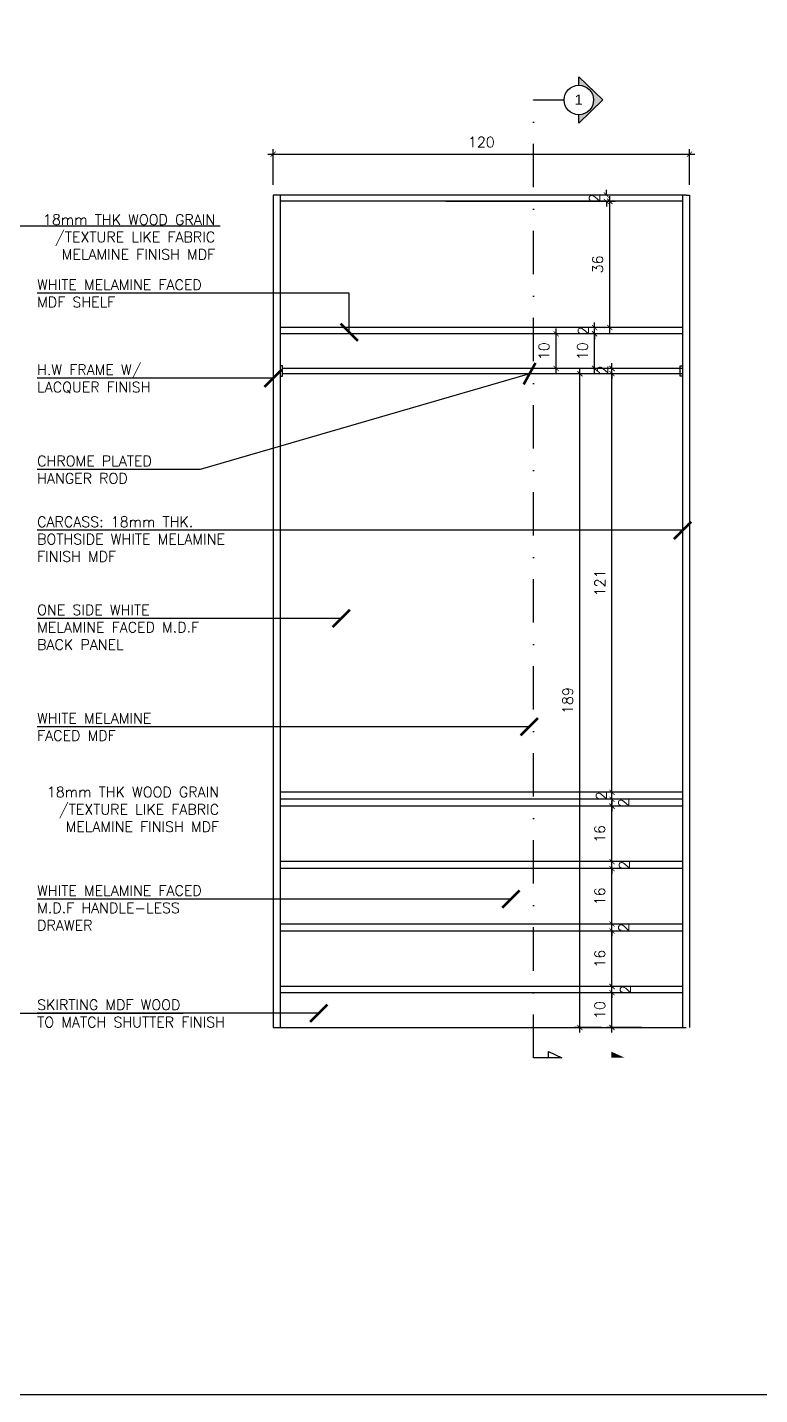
# Model space of a CAD drawing. Header units: centimetres. Extents: x -1287 to 4833, y -4090 to 0.
# Drawn here: x 3398.2 to 3609.3, y -2400 to -2005.8 of the extents above; entities that cross this region are included whole.
import ezdxf
from ezdxf.enums import TextEntityAlignment as Align

# ---------------------------------------------------------------- set-up
doc = ezdxf.new("R2010")
doc.units = ezdxf.units.CM
doc.header["$LTSCALE"] = 100
doc.header["$MEASUREMENT"] = 0
doc.linetypes.add('DASHDOT', pattern=[1, 0.5, -0.25, 0, -0.25])
for name, color, linetype in [('CABINET', 4, 'Continuous'), ('DIM IN', 1, 'Continuous'), ('ID_TitleBlock-Text', 3, 'Continuous'), ('SECTION LINE', 6, 'DASHDOT'), ('TEXT', 3, 'Continuous'), ('WALL SECTION Y-Y FOR XREF$0$TEXT', 3, 'Continuous'), ('WALL-03', 2, 'Continuous')]:
    doc.layers.add(name, color=color, linetype=linetype)
doc.styles.add('ART', font='arial.ttf')
doc.styles.add('ROMANS', font='romans')
doc.styles.add('WALL SECTION Y-Y FOR XREF$0$ART', font='arial.ttf')
doc.styles.add('WALL SECTION Y-Y FOR XREF$0$PL18', font='romans.shx', dxfattribs={"height": 18})
doc.dimstyles.new('AS-17-100', dxfattribs={"dimtxt": 10, "dimasz": 5, "dimexe": 10, "dimexo": 10, "dimgap": 6, "dimtad": 1, "dimtoh": 1, "dimdec": 0, "dimdsep": 46, "dimtxsty": 'ROMANS', "dimblk1": 'ARCHTICK', "dimblk2": 'ARCHTICK', "dimsah": 1, "dimcen": 25, "dimdle": 10, "dimclrd": 1, "dimclre": 1, "dimclrt": 2, "dimadec": 0, "dimazin": 0, "dimtfac": 1, "dimtdec": 0, "dimtofl": 0, "dimtmove": 2, "dimatfit": 3, "dimldrblk": 'ARCHTICK', "dimfxl": 1, "dimtolj": 1, "dimtzin": 0, "dimarcsym": 0})
doc.dimstyles.new('WALL SECTION Y-Y FOR XREF$0$18-MH-100', dxfattribs={"dimtxt": 18, "dimasz": 12, "dimexe": 15, "dimexo": 15, "dimgap": 6, "dimtad": 1, "dimtoh": 1, "dimdec": 0, "dimzin": 0, "dimdsep": 46, "dimtxsty": 'WALL SECTION Y-Y FOR XREF$0$PL18', "dimblk1": 'WALL SECTION Y-Y FOR XREF$0$_ARCHTICK', "dimblk2": 'WALL SECTION Y-Y FOR XREF$0$_ARCHTICK', "dimsah": 1, "dimcen": 25, "dimdle": 15, "dimclrd": 1, "dimclre": 1, "dimclrt": 2, "dimadec": 0, "dimazin": 0, "dimtfac": 1, "dimtdec": 0, "dimtmove": 2, "dimatfit": 3, "dimldrblk": 'WALL SECTION Y-Y FOR XREF$0$_ARCHTICK', "dimfxl": 1, "dimtolj": 1, "dimtzin": 0, "dimarcsym": 0})

# ---------------------------------------------------------------- blocks, each defined once
blk = doc.blocks.new('_ARCHTICK')
at = {"color": 0, "linetype": 'ByBlock', "const_width": 0.15}
blk.add_lwpolyline([(-0.5, -0.5), (0.5, 0.5)], dxfattribs=at)
blk = doc.blocks.new('*D45')
at = {"layer": 'Defpoints', "color": 0, "transparency": 16777216}
for p in [(3566.74536484027, -2284.119838485592), (3578.245364840259, -2284.119838485592), (3578.245364840259, -2294.119838485592)]:
    blk.add_point(p, dxfattribs=at)
at = {"layer": 'DIM IN', "color": 1, "lineweight": -2, "transparency": 16777216}
for p, q in [((3566.74536484027, -2295.619838485592), (3566.74536484027, -2282.619838485592)), ((3575.245364840259, -2284.119838485592), (3565.24536484027, -2284.119838485592)), ((3575.245364840259, -2294.119838485592), (3565.24536484027, -2294.119838485592))]:
    blk.add_line(p, q, dxfattribs=at)
at = {"layer": 'DIM IN', "color": 1, "lineweight": -2, "transparency": 16777216, "xscale": 1.5, "yscale": 1.5, "zscale": 1.5}
for p, rotation in [((3566.74536484027, -2284.119838485592), 90), ((3566.74536484027, -2294.119838485592), 270)]:
    blk.add_blockref('_ARCHTICK', p, dxfattribs=dict(at, rotation=rotation))
at = {"layer": 'DIM IN', "color": 2, "transparency": 16777216, "insert": (3563.245364840268, -2289.119838485592), "char_height": 3, "attachment_point": 5, "rotation": 90, "style": 'ROMANS'}
blk.add_mtext('\\A1;10', dxfattribs=at)
blk = doc.blocks.new('*D46')
at = {"layer": 'Defpoints', "color": 0, "transparency": 16777216}
for p in [(3566.74536484027, -2266.319838485592), (3578.245364840259, -2266.319838485592), (3578.245364840259, -2282.319838485592)]:
    blk.add_point(p, dxfattribs=at)
at = {"layer": 'DIM IN', "color": 1, "lineweight": -2, "transparency": 16777216}
for p, q in [((3575.245364840259, -2266.319838485592), (3565.24536484027, -2266.319838485592)), ((3566.74536484027, -2283.819838485592), (3566.74536484027, -2264.819838485592)), ((3575.245364840259, -2282.319838485592), (3565.24536484027, -2282.319838485592))]:
    blk.add_line(p, q, dxfattribs=at)
at = {"layer": 'DIM IN', "color": 1, "lineweight": -2, "transparency": 16777216, "xscale": 1.5, "yscale": 1.5, "zscale": 1.5}
for p, rotation in [((3566.74536484027, -2266.319838485592), 90), ((3566.74536484027, -2282.319838485592), 270)]:
    blk.add_blockref('_ARCHTICK', p, dxfattribs=dict(at, rotation=rotation))
at = {"layer": 'DIM IN', "color": 2, "transparency": 16777216, "insert": (3563.245364840268, -2274.319838485593), "char_height": 3, "attachment_point": 5, "rotation": 90, "style": 'ROMANS'}
blk.add_mtext('\\A1;16', dxfattribs=at)
blk = doc.blocks.new('*D47')
at = {"layer": 'Defpoints', "color": 0, "transparency": 16777216}
for p in [(3566.74536484027, -2264.319838485592), (3578.245364840259, -2264.319838485592), (3578.245364840259, -2266.319838485592)]:
    blk.add_point(p, dxfattribs=at)
at = {"layer": 'DIM IN', "color": 1, "lineweight": -2, "transparency": 16777216}
for p, q in [((3566.74536484027, -2264.319838485592), (3566.74536484027, -2262.819838485592)), ((3575.245364840259, -2264.319838485592), (3565.24536484027, -2264.319838485592)), ((3575.245364840259, -2266.319838485592), (3565.24536484027, -2266.319838485592)), ((3566.74536484027, -2266.319838485592), (3566.74536484027, -2267.819838485592))]:
    blk.add_line(p, q, dxfattribs=at)
at = {"layer": 'DIM IN', "color": 1, "lineweight": -2, "transparency": 16777216, "xscale": 1.5, "yscale": 1.5, "zscale": 1.5}
for p, rotation in [((3566.74536484027, -2264.319838485592), 270), ((3566.74536484027, -2266.319838485592), 90)]:
    blk.add_blockref('_ARCHTICK', p, dxfattribs=dict(at, rotation=rotation))
at = {"layer": 'DIM IN', "color": 2, "transparency": 16777216, "insert": (3570.142787075441, -2265.319838485591), "char_height": 3, "attachment_point": 5, "rotation": 90, "style": 'ROMANS'}
blk.add_mtext('\\A1;2', dxfattribs=at)
blk = doc.blocks.new('*D48')
at = {"layer": 'Defpoints', "color": 0, "transparency": 16777216}
for p in [(3566.74536484027, -2248.319838485592), (3578.245364840259, -2248.319838485592), (3578.245364840259, -2264.319838485592)]:
    blk.add_point(p, dxfattribs=at)
at = {"layer": 'DIM IN', "color": 1, "lineweight": -2, "transparency": 16777216}
for p, q in [((3566.74536484027, -2265.819838485592), (3566.74536484027, -2246.819838485592)), ((3575.245364840259, -2248.319838485592), (3565.24536484027, -2248.319838485592)), ((3575.245364840259, -2264.319838485592), (3565.24536484027, -2264.319838485592))]:
    blk.add_line(p, q, dxfattribs=at)
at = {"layer": 'DIM IN', "color": 1, "lineweight": -2, "transparency": 16777216, "xscale": 1.5, "yscale": 1.5, "zscale": 1.5}
for p, rotation in [((3566.74536484027, -2248.319838485592), 90), ((3566.74536484027, -2264.319838485592), 270)]:
    blk.add_blockref('_ARCHTICK', p, dxfattribs=dict(at, rotation=rotation))
at = {"layer": 'DIM IN', "color": 2, "transparency": 16777216, "insert": (3563.245364840268, -2256.319838485593), "char_height": 3, "attachment_point": 5, "rotation": 90, "style": 'ROMANS'}
blk.add_mtext('\\A1;16', dxfattribs=at)
blk = doc.blocks.new('*D11')
at = {"layer": 'Defpoints', "color": 0, "transparency": 16777216}
for p in [(3566.74536484027, -2246.319838485592), (3578.245364840259, -2246.319838485592), (3578.245364840259, -2248.319838485592)]:
    blk.add_point(p, dxfattribs=at)
at = {"layer": 'DIM IN', "color": 1, "lineweight": -2, "transparency": 16777216}
for p, q in [((3575.245364840259, -2246.319838485592), (3565.24536484027, -2246.319838485592)), ((3566.74536484027, -2246.319838485592), (3566.74536484027, -2244.819838485592)), ((3575.245364840259, -2248.319838485592), (3565.24536484027, -2248.319838485592)), ((3566.74536484027, -2248.319838485592), (3566.74536484027, -2249.819838485592))]:
    blk.add_line(p, q, dxfattribs=at)
at = {"layer": 'DIM IN', "color": 1, "lineweight": -2, "transparency": 16777216, "xscale": 1.5, "yscale": 1.5, "zscale": 1.5}
for p, rotation in [((3566.74536484027, -2246.319838485592), 270), ((3566.74536484027, -2248.319838485592), 90)]:
    blk.add_blockref('_ARCHTICK', p, dxfattribs=dict(at, rotation=rotation))
at = {"layer": 'DIM IN', "color": 2, "transparency": 16777216, "insert": (3570.312885049105, -2247.319838485591), "char_height": 3, "attachment_point": 5, "rotation": 90, "style": 'ROMANS'}
blk.add_mtext('\\A1;2', dxfattribs=at)
blk = doc.blocks.new('*D12')
at = {"layer": 'Defpoints', "color": 0, "transparency": 16777216}
for p in [(3566.74536484027, -2230.319838485592), (3578.245364840259, -2230.319838485592), (3578.245364840259, -2246.319838485592)]:
    blk.add_point(p, dxfattribs=at)
at = {"layer": 'DIM IN', "color": 1, "lineweight": -2, "transparency": 16777216}
for p, q in [((3575.245364840259, -2230.319838485592), (3565.24536484027, -2230.319838485592)), ((3566.74536484027, -2247.819838485592), (3566.74536484027, -2228.819838485592)), ((3575.245364840259, -2246.319838485592), (3565.24536484027, -2246.319838485592))]:
    blk.add_line(p, q, dxfattribs=at)
at = {"layer": 'DIM IN', "color": 1, "lineweight": -2, "transparency": 16777216, "xscale": 1.5, "yscale": 1.5, "zscale": 1.5}
for p, rotation in [((3566.74536484027, -2230.319838485592), 90), ((3566.74536484027, -2246.319838485592), 270)]:
    blk.add_blockref('_ARCHTICK', p, dxfattribs=dict(at, rotation=rotation))
at = {"layer": 'DIM IN', "color": 2, "transparency": 16777216, "insert": (3563.245364840268, -2238.319838485593), "char_height": 3, "attachment_point": 5, "rotation": 90, "style": 'ROMANS'}
blk.add_mtext('\\A1;16', dxfattribs=at)
blk = doc.blocks.new('*D13')
at = {"layer": 'Defpoints', "color": 0, "transparency": 16777216}
for p in [(3566.74536484027, -2228.319838485592), (3578.245364840259, -2228.319838485592), (3578.245364840259, -2230.319838485592)]:
    blk.add_point(p, dxfattribs=at)
at = {"layer": 'DIM IN', "color": 1, "lineweight": -2, "transparency": 16777216}
for p, q in [((3566.74536484027, -2228.319838485592), (3566.74536484027, -2226.819838485592)), ((3575.245364840259, -2228.319838485592), (3565.24536484027, -2228.319838485592)), ((3575.245364840259, -2230.319838485592), (3565.24536484027, -2230.319838485592)), ((3566.74536484027, -2230.319838485592), (3566.74536484027, -2231.819838485592))]:
    blk.add_line(p, q, dxfattribs=at)
at = {"layer": 'DIM IN', "color": 1, "lineweight": -2, "transparency": 16777216, "xscale": 1.5, "yscale": 1.5, "zscale": 1.5}
for p, rotation in [((3566.74536484027, -2228.319838485592), 270), ((3566.74536484027, -2230.319838485592), 90)]:
    blk.add_blockref('_ARCHTICK', p, dxfattribs=dict(at, rotation=rotation))
at = {"layer": 'DIM IN', "color": 2, "transparency": 16777216, "insert": (3570.117441096947, -2229.319838485591), "char_height": 3, "attachment_point": 5, "rotation": 90, "style": 'ROMANS'}
blk.add_mtext('\\A1;2', dxfattribs=at)
blk = doc.blocks.new('*D14')
at = {"layer": 'Defpoints', "color": 0, "transparency": 16777216}
for p in [(3566.74536484027, -2226.319838485592), (3578.245364840259, -2226.319838485592), (3578.245364840259, -2228.319838485592)]:
    blk.add_point(p, dxfattribs=at)
at = {"layer": 'DIM IN', "color": 1, "lineweight": -2, "transparency": 16777216}
for p, q in [((3575.245364840259, -2226.319838485592), (3565.24536484027, -2226.319838485592)), ((3566.74536484027, -2226.319838485592), (3566.74536484027, -2224.819838485592)), ((3575.245364840259, -2228.319838485592), (3565.24536484027, -2228.319838485592)), ((3566.74536484027, -2228.319838485592), (3566.74536484027, -2229.819838485592))]:
    blk.add_line(p, q, dxfattribs=at)
at = {"layer": 'DIM IN', "color": 1, "lineweight": -2, "transparency": 16777216, "xscale": 1.5, "yscale": 1.5, "zscale": 1.5}
for p, rotation in [((3566.74536484027, -2226.319838485592), 270), ((3566.74536484027, -2228.319838485592), 90)]:
    blk.add_blockref('_ARCHTICK', p, dxfattribs=dict(at, rotation=rotation))
at = {"layer": 'DIM IN', "color": 2, "transparency": 16777216, "insert": (3563.656133826429, -2227.319838485591), "char_height": 3, "attachment_point": 5, "rotation": 90, "style": 'ROMANS'}
blk.add_mtext('\\A1;2', dxfattribs=at)
blk = doc.blocks.new('*D15')
at = {"layer": 'Defpoints', "color": 0, "transparency": 16777216}
for p in [(3566.74536484027, -2282.319838485592), (3578.245364840259, -2282.319838485592), (3578.245364840259, -2284.119838485592)]:
    blk.add_point(p, dxfattribs=at)
at = {"layer": 'DIM IN', "color": 1, "lineweight": -2, "transparency": 16777216}
for p, q in [((3575.245364840259, -2282.319838485592), (3565.24536484027, -2282.319838485592)), ((3566.74536484027, -2282.319838485592), (3566.74536484027, -2280.819838485592)), ((3575.245364840259, -2284.119838485592), (3565.24536484027, -2284.119838485592)), ((3566.74536484027, -2284.119838485592), (3566.74536484027, -2285.619838485592))]:
    blk.add_line(p, q, dxfattribs=at)
at = {"layer": 'DIM IN', "color": 1, "lineweight": -2, "transparency": 16777216, "xscale": 1.5, "yscale": 1.5, "zscale": 1.5}
for p, rotation in [((3566.74536484027, -2282.319838485592), 270), ((3566.74536484027, -2284.119838485592), 90)]:
    blk.add_blockref('_ARCHTICK', p, dxfattribs=dict(at, rotation=rotation))
at = {"layer": 'DIM IN', "color": 2, "transparency": 16777216, "insert": (3570.620340961146, -2283.219838485591), "char_height": 3, "attachment_point": 5, "rotation": 90, "style": 'ROMANS'}
blk.add_mtext('\\A1;2', dxfattribs=at)
blk = doc.blocks.new('*D16')
at = {"layer": 'Defpoints', "color": 0, "transparency": 16777216}
for p in [(3566.745364840259, -2105.619838485592), (3566.74536484027, -2105.619838485592), (3568.245364840259, -2226.319838485592)]:
    blk.add_point(p, dxfattribs=at)
at = {"layer": 'DIM IN', "color": 1, "lineweight": -2, "transparency": 16777216}
for p, q in [((3566.74536484027, -2227.819838485592), (3566.74536484027, -2104.119838485592)), ((3569.745364840259, -2105.619838485592), (3568.24536484027, -2105.619838485592))]:
    blk.add_line(p, q, dxfattribs=at)
at = {"layer": 'DIM IN', "color": 1, "lineweight": -2, "transparency": 16777216, "xscale": 1.5, "yscale": 1.5, "zscale": 1.5}
for p, rotation in [((3566.74536484027, -2105.619838485592), 90), ((3566.74536484027, -2226.319838485592), 270)]:
    blk.add_blockref('_ARCHTICK', p, dxfattribs=dict(at, rotation=rotation))
at = {"layer": 'DIM IN', "color": 2, "transparency": 16777216, "insert": (3563.245364840268, -2165.969838485593), "char_height": 3, "attachment_point": 5, "rotation": 90, "style": 'ROMANS'}
blk.add_mtext('\\A1;121', dxfattribs=at)
blk = doc.blocks.new('*D17')
at = {"layer": 'Defpoints', "color": 0, "transparency": 16777216}
for p in [(3566.74536484027, -2104.119838485593), (3581.143911526477, -2104.119838485593), (3566.745364840259, -2105.619838485592)]:
    blk.add_point(p, dxfattribs=at)
at = {"layer": 'DIM IN', "color": 1, "lineweight": -2, "transparency": 16777216}
for p, q in [((3578.143911526477, -2104.119838485593), (3565.24536484027, -2104.119838485593)), ((3566.74536484027, -2104.119838485593), (3566.74536484027, -2102.619838485593)), ((3566.74536484027, -2105.619838485592), (3566.74536484027, -2107.119838485592)), ((3569.745364840259, -2105.619838485592), (3568.24536484027, -2105.619838485592))]:
    blk.add_line(p, q, dxfattribs=at)
at = {"layer": 'DIM IN', "color": 1, "lineweight": -2, "transparency": 16777216, "xscale": 1.5, "yscale": 1.5, "zscale": 1.5}
for p, rotation in [((3566.74536484027, -2104.119838485593), 270), ((3566.74536484027, -2105.619838485592), 90)]:
    blk.add_blockref('_ARCHTICK', p, dxfattribs=dict(at, rotation=rotation))
at = {"layer": 'DIM IN', "color": 2, "transparency": 16777216, "insert": (3564.059652263088, -2104.480332311059), "char_height": 3, "attachment_point": 5, "rotation": 90, "style": 'ROMANS'}
blk.add_mtext('\\A1;2', dxfattribs=at)
blk = doc.blocks.new('*D18')
at = {"layer": 'Defpoints', "color": 0, "transparency": 16777216}
for p in [(3557.486833996119, -2105.619838485592), (3566.745364840259, -2105.619838485592), (3566.745364840259, -2294.119838485592)]:
    blk.add_point(p, dxfattribs=at)
at = {"layer": 'DIM IN', "color": 1, "lineweight": -2, "transparency": 16777216}
for p, q in [((3557.486833996119, -2295.619838485592), (3557.486833996119, -2104.119838485592)), ((3563.745364840259, -2105.619838485592), (3555.986833996119, -2105.619838485592)), ((3563.745364840259, -2294.119838485592), (3555.986833996119, -2294.119838485592))]:
    blk.add_line(p, q, dxfattribs=at)
at = {"layer": 'DIM IN', "color": 1, "lineweight": -2, "transparency": 16777216, "xscale": 1.5, "yscale": 1.5, "zscale": 1.5}
for p, rotation in [((3557.486833996119, -2105.619838485592), 90), ((3557.486833996119, -2294.119838485592), 270)]:
    blk.add_blockref('_ARCHTICK', p, dxfattribs=dict(at, rotation=rotation))
at = {"layer": 'DIM IN', "color": 2, "transparency": 16777216, "insert": (3553.986833996118, -2199.869838485592), "char_height": 3, "attachment_point": 5, "rotation": 90, "style": 'ROMANS'}
blk.add_mtext('\\A1;189', dxfattribs=at)
blk = doc.blocks.new('*D233')
at = {"layer": 'Defpoints', "color": 0, "transparency": 16777216}
for p in [(3550.656158180784, -2094.119838485593), (3550.656158180795, -2094.119838485593), (3557.486833996108, -2104.119838485592)]:
    blk.add_point(p, dxfattribs=at)
at = {"layer": 'DIM IN', "color": 1, "lineweight": -2, "transparency": 16777216}
for p, q in [((3550.656158180795, -2105.619838485592), (3550.656158180795, -2092.619838485593)), ((3553.656158180784, -2094.119838485593), (3552.156158180795, -2094.119838485593)), ((3554.486833996108, -2104.119838485592), (3549.156158180795, -2104.119838485592))]:
    blk.add_line(p, q, dxfattribs=at)
at = {"layer": 'DIM IN', "color": 1, "lineweight": -2, "transparency": 16777216, "xscale": 1.5, "yscale": 1.5, "zscale": 1.5}
for p, rotation in [((3550.656158180795, -2094.119838485593), 90), ((3550.656158180795, -2104.119838485592), 270)]:
    blk.add_blockref('_ARCHTICK', p, dxfattribs=dict(at, rotation=rotation))
at = {"layer": 'DIM IN', "color": 2, "transparency": 16777216, "insert": (3547.156158180794, -2099.119838485593), "char_height": 3, "attachment_point": 5, "rotation": 90, "style": 'ROMANS'}
blk.add_mtext('\\A1;10', dxfattribs=at)
blk = doc.blocks.new('*D234')
at = {"layer": 'Defpoints', "color": 0, "transparency": 16777216}
for p in [(3561.751091836998, -2094.119838485593), (3561.751091837009, -2094.119838485593), (3581.143911526477, -2104.119838485593)]:
    blk.add_point(p, dxfattribs=at)
at = {"layer": 'DIM IN', "color": 1, "lineweight": -2, "transparency": 16777216}
for p, q in [((3561.751091837009, -2105.619838485593), (3561.751091837009, -2092.619838485593)), ((3564.751091836998, -2094.119838485593), (3563.251091837009, -2094.119838485593)), ((3578.143911526477, -2104.119838485593), (3560.251091837009, -2104.119838485593))]:
    blk.add_line(p, q, dxfattribs=at)
at = {"layer": 'DIM IN', "color": 1, "lineweight": -2, "transparency": 16777216, "xscale": 1.5, "yscale": 1.5, "zscale": 1.5}
for p, rotation in [((3561.751091837009, -2094.119838485593), 90), ((3561.751091837009, -2104.119838485593), 270)]:
    blk.add_blockref('_ARCHTICK', p, dxfattribs=dict(at, rotation=rotation))
at = {"layer": 'DIM IN', "color": 2, "transparency": 16777216, "insert": (3558.251091837007, -2099.119838485593), "char_height": 3, "attachment_point": 5, "rotation": 90, "style": 'ROMANS'}
blk.add_mtext('\\A1;10', dxfattribs=at)
blk = doc.blocks.new('*D235')
at = {"layer": 'Defpoints', "color": 0, "transparency": 16777216}
for p in [(3561.751091837009, -2092.319838485592), (3567.495364840259, -2092.319838485592), (3561.751091836998, -2094.119838485593)]:
    blk.add_point(p, dxfattribs=at)
at = {"layer": 'DIM IN', "color": 1, "lineweight": -2, "transparency": 16777216}
for p, q in [((3564.495364840259, -2092.319838485592), (3560.251091837009, -2092.319838485592)), ((3561.751091837009, -2092.319838485592), (3561.751091837009, -2090.819838485592)), ((3561.751091837009, -2094.119838485593), (3561.751091837009, -2095.619838485593)), ((3564.751091836998, -2094.119838485593), (3563.251091837009, -2094.119838485593))]:
    blk.add_line(p, q, dxfattribs=at)
at = {"layer": 'DIM IN', "color": 1, "lineweight": -2, "transparency": 16777216, "xscale": 1.5, "yscale": 1.5, "zscale": 1.5}
for p, rotation in [((3561.751091837009, -2092.319838485592), 270), ((3561.751091837009, -2094.119838485593), 90)]:
    blk.add_blockref('_ARCHTICK', p, dxfattribs=dict(at, rotation=rotation))
at = {"layer": 'DIM IN', "color": 2, "transparency": 16777216, "insert": (3558.454058219999, -2093.219838485591), "char_height": 3, "attachment_point": 5, "rotation": 90, "style": 'ROMANS'}
blk.add_mtext('\\A1;2', dxfattribs=at)
blk = doc.blocks.new('*D236')
at = {"layer": 'Defpoints', "color": 0, "transparency": 16777216}
for p in [(3515.866232755138, -2055.919838485592), (3566.1201262154, -2055.919838485592), (3567.495364840259, -2092.319838485592)]:
    blk.add_point(p, dxfattribs=at)
at = {"layer": 'DIM IN', "color": 1, "lineweight": -2, "transparency": 16777216}
for p, q in [((3518.866232755138, -2055.919838485592), (3567.6201262154, -2055.919838485592)), ((3566.1201262154, -2093.819838485592), (3566.1201262154, -2054.419838485592)), ((3564.495364840259, -2092.319838485592), (3564.6201262154, -2092.319838485592))]:
    blk.add_line(p, q, dxfattribs=at)
at = {"layer": 'DIM IN', "color": 1, "lineweight": -2, "transparency": 16777216, "xscale": 1.5, "yscale": 1.5, "zscale": 1.5}
for p, rotation in [((3566.1201262154, -2055.919838485592), 90), ((3566.1201262154, -2092.319838485592), 270)]:
    blk.add_blockref('_ARCHTICK', p, dxfattribs=dict(at, rotation=rotation))
at = {"layer": 'DIM IN', "color": 2, "transparency": 16777216, "insert": (3562.620126215399, -2074.119838485592), "char_height": 3, "attachment_point": 5, "rotation": 90, "style": 'ROMANS'}
blk.add_mtext('\\A1;36', dxfattribs=at)
blk = doc.blocks.new('*D237')
at = {"layer": 'Defpoints', "color": 0, "transparency": 16777216}
for p in [(3515.866232755138, -2055.919838485592), (3565.120126215401, -2054.119838485592), (3586.091491231707, -2054.119838485592)]:
    blk.add_point(p, dxfattribs=at)
at = {"layer": 'DIM IN', "color": 1, "lineweight": -2, "transparency": 16777216}
for p, q in [((3565.120126215401, -2054.119838485592), (3565.120126215401, -2052.619838485592)), ((3518.866232755138, -2055.919838485592), (3566.620126215401, -2055.919838485592)), ((3583.091491231707, -2054.119838485592), (3563.620126215401, -2054.119838485592)), ((3565.120126215401, -2055.919838485592), (3565.120126215401, -2057.419838485592))]:
    blk.add_line(p, q, dxfattribs=at)
at = {"layer": 'DIM IN', "color": 1, "lineweight": -2, "transparency": 16777216, "xscale": 1.5, "yscale": 1.5, "zscale": 1.5}
for p, rotation in [((3565.120126215401, -2054.119838485592), 270), ((3565.120126215401, -2055.919838485592), 90)]:
    blk.add_blockref('_ARCHTICK', p, dxfattribs=dict(at, rotation=rotation))
at = {"layer": 'DIM IN', "color": 2, "transparency": 16777216, "insert": (3561.701121791381, -2055.01983848559), "char_height": 3, "attachment_point": 5, "rotation": 90, "style": 'ROMANS'}
blk.add_mtext('\\A1;2', dxfattribs=at)
blk = doc.blocks.new('WALL SECTION Y-Y FOR XREF$0$_ARCHTICK')
at = {"color": 0, "linetype": 'ByBlock', "const_width": 0.15}
blk.add_lwpolyline([(-0.5, -0.5), (0.5, 0.5)], dxfattribs=at)
blk = doc.blocks.new('*D257')
at = {"layer": 'Defpoints', "color": 0, "transparency": 16777216}
for p in [(3589.091491231711, -2042.351626269382), (3469.091491231706, -2054.119838485591), (3589.091491231711, -2054.119838485591)]:
    blk.add_point(p, dxfattribs=at)
at = {"layer": 'DIM IN', "color": 1, "lineweight": -2, "transparency": 16777216}
for p, q in [((3469.091491231706, -2051.119838485591), (3469.091491231706, -2040.851626269382)), ((3589.091491231711, -2051.119838485591), (3589.091491231711, -2040.851626269382)), ((3467.591491231706, -2042.351626269382), (3590.591491231711, -2042.351626269382))]:
    blk.add_line(p, q, dxfattribs=at)
at = {"layer": 'DIM IN', "color": 1, "lineweight": -2, "transparency": 16777216, "xscale": 1.5, "yscale": 1.5, "zscale": 1.5, "rotation": 180}
blk.add_blockref('_ARCHTICK', (3469.091491231706, -2042.351626269382), dxfattribs=at)
at = {"layer": 'DIM IN', "color": 1, "lineweight": -2, "transparency": 16777216, "xscale": 1.5, "yscale": 1.5, "zscale": 1.5}
blk.add_blockref('_ARCHTICK', (3589.091491231711, -2042.351626269382), dxfattribs=at)
at = {"layer": 'DIM IN', "color": 2, "transparency": 16777216, "insert": (3529.091491231708, -2038.851626269382), "char_height": 3, "attachment_point": 5, "style": 'ROMANS'}
blk.add_mtext('\\A1;120', dxfattribs=at)

msp = doc.modelspace()

# ---------------------------------------------------------------- hatches: boundary and pattern name
at = {"layer": 'SECTION LINE'}
h = msp.add_hatch(color=251, dxfattribs=at)
edge = h.paths.add_edge_path()
edge.add_line((3557.191282201287, -2020.036066442248), (3557.191282201287, -2022.441835709294))
edge.add_ellipse((3557.191282201287, -2026.691986142151), major_axis=(3.005310192136046, -3.005310192136035), ratio=0.9999999999999887, start_angle=-45.000000000000284, end_angle=134.9999999999997, ccw=False)
edge.add_line((3557.191282201287, -2030.942136575008), (3557.191282201287, -2033.347905842056))
edge.add_line((3557.191282201287, -2033.347905842056), (3564.146188190015, -2026.69198614215))
edge.add_line((3564.146188190015, -2026.69198614215), (3557.191282201287, -2020.036066442248))
msp.add_hatch(color=251, dxfattribs=at).paths.add_polyline_path([(3566.520749319831, -2301.102904186616), (3570.421124378945, -2302.853576936078), (3566.520749319831, -2302.85357693608)])

# ---------------------------------------------------------------- linework, layer by layer
at = {"layer": 'CABINET', "color": 2}
for p, q in [((3469.091491231706, -2054.119838485591), (3469.091491231706, -2294.119838485591)), ((3588.091491231708, -2054.119838485591), (3469.091491231706, -2054.119838485591)), ((3588.091491231708, -2054.119838485591), (3589.091491231711, -2054.119838485591)), ((3589.091491231711, -2054.119838485591), (3589.091491231711, -2294.119838485591))]:
    msp.add_line(p, q, dxfattribs=at)
at = {"layer": 'CABINET', "color": 1}
for p, q in [((3471.091491231702, -2054.119838485591), (3471.091491231702, -2294.119838485591)), ((3587.091491231714, -2055.919838485591), (3471.091491231702, -2055.919838485591)), ((3587.091491231715, -2054.119838485591), (3587.091491231715, -2294.119838485591)), ((3587.091491231714, -2092.319838485591), (3471.091491231702, -2092.319838485591)), ((3587.091491231714, -2094.119838485592), (3471.091491231702, -2094.119838485591)), ((3587.091491231715, -2104.119838485592), (3471.791491231702, -2104.119838485592)), ((3587.091491231715, -2105.619838485592), (3471.791491231702, -2105.619838485592)), ((3587.091491231714, -2226.319838485591), (3471.091491231702, -2226.319838485591)), ((3587.091491231714, -2228.319838485591), (3471.091491231702, -2228.319838485591)), ((3587.091491231714, -2230.319838485591), (3471.091491231702, -2230.319838485591)), ((3587.091491231714, -2246.319838485591), (3471.091491231702, -2246.319838485591)), ((3587.091491231714, -2248.319838485591), (3471.091491231702, -2248.319838485591)), ((3587.091491231714, -2264.319838485591), (3471.091491231702, -2264.319838485591)), ((3587.091491231714, -2266.319838485591), (3471.091491231702, -2266.319838485591)), ((3587.091491231714, -2282.319838485591), (3471.091491231702, -2282.319838485591)), ((3587.091491231714, -2284.119838485591), (3471.091491231702, -2284.119838485591))]:
    msp.add_line(p, q, dxfattribs=at)
for points in [[(3471.091491231702, -2106.369838485592), (3471.791491231702, -2106.369838485592), (3471.791491231702, -2103.369838485592), (3471.091491231702, -2103.369838485592)], [(3587.091491231715, -2106.369838485592), (3586.391491231715, -2106.369838485592), (3586.391491231715, -2103.369838485592), (3587.091491231715, -2103.369838485592)]]:
    msp.add_lwpolyline(points, dxfattribs=at)
at = {"layer": 'ID_TitleBlock-Text'}
msp.add_lwpolyline([(2848.459715474368, -2400), (4317.84221535593, -2400), (4317.84221535593, -1600), (2848.459715474368, -1600)], close=True, dxfattribs=at)
at = {"layer": 'SECTION LINE', "color": 2, "linetype": 'Continuous'}
msp.add_lwpolyline([(3557.191282201287, -2022.441835709294), (3557.191282201287, -2020.036066442247), (3564.146188190015, -2026.69198614215), (3557.191282201287, -2033.347905842055), (3557.191282201287, -2030.942136575008)], dxfattribs=at)
at = {"layer": 'SECTION LINE', "color": 1, "ltscale": 0.25}
msp.add_lwpolyline([(3548.423809760132, -2302.85357693608), (3548.423809760132, -2301.102904186616), (3552.324184819247, -2302.853576936078), (3544.075197302377, -2302.853576936081), (3544.075197302374, -2026.691986142151), (3552.94113176843, -2026.691986142151)], dxfattribs=at)
at = {"layer": 'SECTION LINE', "color": 2, "linetype": 'Continuous'}
msp.add_circle((3557.191282201287, -2026.691986142151), 4.250150432856842, dxfattribs=at)
at = {"layer": 'WALL-03'}
msp.add_line((3469.091491231706, -2294.119838485591), (3588.091491231708, -2294.119838485591), dxfattribs=at)

# ---------------------------------------------------------------- texts
at = {"layer": 'SECTION LINE', "color": 2, "style": 'ART'}
msp.add_text('1', height=2.953124999998806, dxfattribs=at).set_placement((3557.131654598988, -2026.622798326757), align=Align.MIDDLE_CENTER)
at = {"layer": 'TEXT', "char_height": 3, "style": 'ROMANS'}
for s, width, insert, attachment_point in [('18mm THK WOOD GRAIN \\P/TEXTURE LIKE FABRIC \\PMELAMINE FINISH MDF', 108.9032135798393, (3452.370483928273, -2059.718168051701), 3), ('WHITE MELAMINE FACED MDF SHELF', 56.53773070924626, (3401.062834770156, -2078.478341859349), 1), ('H.W FRAME W/ \\PLACQUER FINISH', 108.9032135798393, (3401.062834770156, -2102.990572647484), 1), ('CHROME PLATED \\PHANGER ROD', 108.9032135798393, (3401.062834770156, -2129.304220285284), 1), ('CARCASS: 18mm THK. \\PBOTHSIDE WHITE MELAMINE\\PFINISH MDF', 108.9032135798393, (3401.062834770156, -2146.831945759071), 1), ('ONE SIDE WHITE \\PMELAMINE FACED M.D.F \\PBACK PANEL', 108.9032135798393, (3401.062834770156, -2172.238222914059), 1), ('WHITE MELAMINE \\PFACED MDF ', 108.9032135798393, (3401.062834770156, -2203.465804146127), 1), ('18mm THK WOOD GRAIN \\P/TEXTURE LIKE FABRIC \\PMELAMINE FINISH MDF', 108.9032135798393, (3453.491068984338, -2224.74821155878), 3), ('\\pt36;WHITE MELAMINE FACED \\PM.D.F HANDLE-LESS \\PDRAWER', 108.9032135798393, (3401.062834770156, -2253.160031028726), 1), ('SKIRTING MDF WOOD\\PTO MATCH SHUTTER FINISH', 108.9032135798393, (3401.062834770156, -2286.090982024321), 1)]:
    msp.add_mtext_dynamic_manual_height_columns(s, width=width, gutter_width=100, heights=[0], dxfattribs=dict(at, insert=insert, attachment_point=attachment_point))

# ---------------------------------------------------------------- dimensions: what is measured, and where the dimension line sits
at = {"layer": 'DIM IN', "color": 1}
dim = msp.add_linear_dim(base=(3589.091491231711, -2042.351626269382), p1=(3469.091491231706, -2054.119838485591), p2=(3589.091491231711, -2054.119838485591), dimstyle='AS-17-100', override={"dimtxt": 3, "dimasz": 1.5, "dimexe": 1.5, "dimexo": 3, "dimgap": 2, "dimdec": 1, "dimdle": 1.5}, dxfattribs=at)
dim.commit()
dim.dimension.update_dxf_attribs({"geometry": '*D257', "text_midpoint": (3529.091491231708, -2038.851626269382)})
at = {"layer": 'DIM IN'}
for base, p1, p2, picture, middle in [((3565.120126215401, -2054.119838485592), (3515.866232755136, -2055.919838485591), (3586.091491231705, -2054.119838485591), '*D237', (3561.701121791381, -2055.01983848559)), ((3561.751091837009, -2092.319838485592), (3561.751091836996, -2094.119838485592), (3567.495364840257, -2092.319838485591), '*D235', (3558.454058219999, -2093.219838485591)), ((3566.74536484027, -2104.119838485593), (3566.745364840257, -2105.619838485592), (3581.143911526475, -2104.119838485592), '*D17', (3564.059652263088, -2104.480332311059)), ((3566.74536484027, -2226.319838485592), (3578.245364840257, -2228.319838485591), (3578.245364840257, -2226.319838485591), '*D14', (3563.656133826429, -2227.319838485591)), ((3566.74536484027, -2228.319838485592), (3578.245364840257, -2230.319838485591), (3578.245364840257, -2228.319838485591), '*D13', (3570.117441096947, -2229.319838485591)), ((3566.74536484027, -2246.319838485592), (3578.245364840257, -2248.319838485591), (3578.245364840257, -2246.319838485591), '*D11', (3570.312885049105, -2247.319838485591)), ((3566.74536484027, -2264.319838485592), (3578.245364840257, -2266.319838485591), (3578.245364840257, -2264.319838485591), '*D47', (3570.142787075441, -2265.319838485591)), ((3566.74536484027, -2282.319838485592), (3578.245364840257, -2284.119838485591), (3578.245364840257, -2282.319838485591), '*D15', (3570.620340961146, -2283.219838485591))]:
    dim = msp.add_linear_dim(base=base, p1=p1, p2=p2, angle=90, dimstyle='AS-17-100', override={"dimtxt": 3, "dimasz": 1.5, "dimexe": 1.5, "dimexo": 3, "dimgap": 2, "dimdle": 1.5}, dxfattribs=at)
    dim.commit()
    dim.dimension.update_dxf_attribs({"geometry": picture, "text_midpoint": middle, "dimtype": 160})
for base, p1, p2, picture, middle in [((3566.1201262154, -2055.919838485592), (3567.495364840257, -2092.319838485591), (3515.866232755136, -2055.919838485591), '*D236', (3562.620126215399, -2074.119838485592)), ((3550.656158180795, -2094.119838485593), (3557.486833996106, -2104.119838485592), (3550.656158180782, -2094.119838485592), '*D233', (3547.156158180794, -2099.119838485593)), ((3561.751091837009, -2094.119838485593), (3581.143911526475, -2104.119838485592), (3561.751091836996, -2094.119838485592), '*D234', (3558.251091837007, -2099.119838485593)), ((3557.486833996119, -2105.619838485592), (3566.745364840257, -2294.119838485591), (3566.745364840257, -2105.619838485592), '*D18', (3553.986833996118, -2199.869838485592)), ((3566.74536484027, -2105.619838485592), (3568.245364840257, -2226.319838485591), (3566.745364840257, -2105.619838485592), '*D16', (3563.245364840268, -2165.969838485593)), ((3566.74536484027, -2230.319838485592), (3578.245364840257, -2246.319838485591), (3578.245364840257, -2230.319838485591), '*D12', (3563.245364840268, -2238.319838485593)), ((3566.74536484027, -2248.319838485592), (3578.245364840257, -2264.319838485591), (3578.245364840257, -2248.319838485591), '*D48', (3563.245364840268, -2256.319838485593)), ((3566.74536484027, -2266.319838485592), (3578.245364840257, -2282.319838485591), (3578.245364840257, -2266.319838485591), '*D46', (3563.245364840268, -2274.319838485593)), ((3566.74536484027, -2284.119838485592), (3578.245364840257, -2294.119838485591), (3578.245364840257, -2284.119838485591), '*D45', (3563.245364840268, -2289.119838485592))]:
    dim = msp.add_linear_dim(base=base, p1=p1, p2=p2, angle=90, dimstyle='AS-17-100', override={"dimtxt": 3, "dimasz": 1.5, "dimexe": 1.5, "dimexo": 3, "dimgap": 2, "dimdle": 1.5}, dxfattribs=at)
    dim.commit()
    dim.dimension.update_dxf_attribs({"geometry": picture, "text_midpoint": middle})

# ---------------------------------------------------------------- leaders
at = {"layer": 'WALL SECTION Y-Y FOR XREF$0$TEXT'}
for points in [[(3362.83377957297, -2063.033408404345), (3406.011987220254, -2063.033408404344), (3453.812129490077, -2063.033408404345)], [(3490.991491231707, -2093.662510713248), (3490.991491231707, -2082.428884287617), (3401.062834770156, -2082.428884287618)], [(3542.991491231719, -2105.619838485592), (3448.075371452503, -2133.254762713552), (3401.062834770156, -2133.254762713553)], [(3469.091491231706, -2106.941115075752), (3433.178550995015, -2106.941115075752), (3401.062834770156, -2106.941115075753)], [(3587.091491231705, -2150.782488187338), (3433.178550995015, -2150.782488187338), (3401.062834770156, -2150.782488187339)], [(3488.740248310718, -2176.188765342327), (3433.178550995015, -2176.188765342327), (3401.062834770156, -2176.188765342328)], [(3542.891491231721, -2207.416346574395), (3433.178550995015, -2207.416346574395), (3401.062834770156, -2207.416346574396)], [(3537.618226030429, -2257.110573456994), (3433.178550995015, -2257.110573456994), (3401.062834770156, -2257.110573456995)], [(3359.769173833311, -2290.041524452588), (3411.0453370474, -2290.041524452588), (3443.161053272258, -2290.041524452589)], [(3482.242560610714, -2290.041524452588), (3433.178550995015, -2290.041524452588), (3401.062834770156, -2290.041524452589)]]:
    msp.add_leader(points, dimstyle='WALL SECTION Y-Y FOR XREF$0$18-MH-100', override={"dimasz": 5, "dimtad": 0, "dimtxsty": 'WALL SECTION Y-Y FOR XREF$0$ART'}, dxfattribs=at)

doc.saveas('drawing.dxf')
